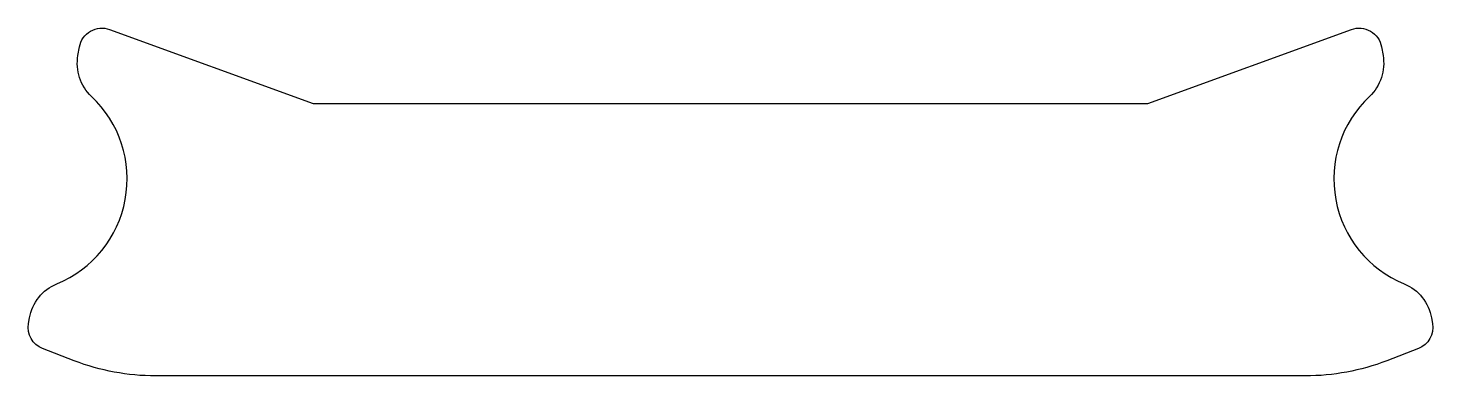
# Model space of a CAD drawing. Extents: x 402.3 to 433.3, y 222.5 to 230.2.
import ezdxf

# ---------------------------------------------------------------- set-up
doc = ezdxf.new("R2010")
doc.units = 0
doc.header["$LTSCALE"] = 15
doc.layers.get('0').update_dxf_attribs({"linetype": 'CONTINUOUS'})

msp = doc.modelspace()

# ---------------------------------------------------------------- linework, layer by layer
at = {"color": 0, "ltscale": 0.05}
msp.add_lwpolyline([(433.304, 223.663, -0.359037), (432.991, 223.109), (432.293, 222.841, -0.091887), (430.501, 222.509), (417.828, 222.509), (405.155, 222.509, -0.091887), (403.363, 222.841), (402.665, 223.109, -0.359037), (402.352, 223.663), (402.374, 223.785, -0.257024), (402.978, 224.537, 0.544883), (403.743, 228.668, -0.252498), (403.444, 229.569), (403.478, 229.759, -0.466308), (404.141, 230.142), (408.628, 228.509), (417.828, 228.509), (427.028, 228.509), (431.515, 230.142, -0.466308), (432.178, 229.759), (432.212, 229.569, -0.252498), (431.913, 228.668, 0.544883), (432.678, 224.537, -0.257024), (433.282, 223.785)], format="xyb", close=True, dxfattribs=at)

doc.saveas('drawing.dxf')
